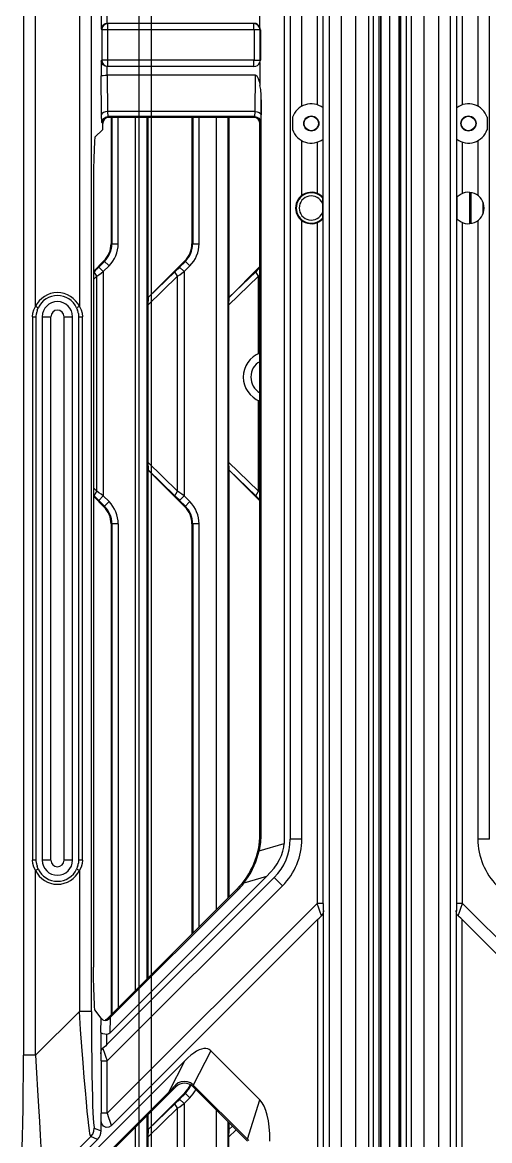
# Model space of a CAD drawing. Header units: millimetres. Extents: x -3132 to 28633, y 682 to 5849.
# Drawn here: x 24500.1 to 24577.4, y 2404.3 to 2589.5 of the extents above; entities that cross this region are included whole.
import ezdxf

# ---------------------------------------------------------------- set-up
doc = ezdxf.new("R2010")
doc.units = ezdxf.units.MM

# ---------------------------------------------------------------- blocks, each defined once
blk = doc.blocks.new('rtjg')
at = {"linetype": 'Continuous'}
for p, q in [((18239.39, 1763.81), (18239.39, 2763.81)), ((18739.39, 1763.81), (18739.39, 2763.81)), ((18240.91, 2500.5), (18240.91, 2027.12)), ((18241.2, 2027.12), (18241.2, 2500.5)), ((18242.08, 2500.91), (18242.08, 2026.71)), ((18736.69, 2026.71), (18736.69, 2500.91)), ((18737.58, 2500.5), (18737.58, 2027.12)), ((18737.87, 2027.12), (18737.87, 2500.5)), ((18245.08, 2030.64), (18245.08, 2496.98)), ((18733.7, 2496.98), (18733.7, 2030.64)), ((18247.41, 2495.64), (18247.41, 2031.98)), ((18731.37, 2031.98), (18731.37, 2495.64)), ((18249.41, 2033.21), (18249.41, 2494.41)), ((18729.37, 2494.41), (18729.37, 2033.21)), ((18678.76, 2431.12), (18678.76, 2096.5)), ((18690.02, 2103.73), (18690.02, 2423.89)), ((18250.41, 2405.97), (18250.41, 2121.65)), ((18728.37, 2121.65), (18728.37, 2405.97)), ((18255.89, 2132.3), (18255.89, 2395.32)), ((18721.89, 2396.04), (18721.89, 2131.58)), ((18722.89, 2395.32), (18722.89, 2132.3)), ((18680.76, 2220.49), (18680.76, 2307.13)), ((18688.02, 2307.13), (18688.02, 2220.49)), ((18251.41, 2253.91), (18251.41, 2273.71)), ((18253.95, 2273.96), (18253.95, 2253.66)), ((18724.83, 2253.66), (18724.83, 2273.96)), ((18727.37, 2273.71), (18727.37, 2253.91)), ((18717.89, 2266.71), (18717.89, 2270.52)), ((18691.65, 2268.91), (18691.65, 2266.42)), ((18692.64, 2267.39), (18692.64, 2268.81)), ((18716.89, 2267.39), (18692.68, 2267.39)), ((18692.72, 2267.34), (18692.68, 2267.39)), ((18716.89, 2267.34), (18692.72, 2267.34)), ((18692.72, 2260.28), (18692.72, 2267.34)), ((18716.89, 2266.35), (18716.89, 2267.39)), ((18691.65, 2266.42), (18691.72, 2266.35)), ((18691.72, 2266.35), (18716.93, 2266.35)), ((18691.72, 2266.35), (18691.72, 2261.27)), ((18716.93, 2266.35), (18716.93, 2261.27)), ((18717.92, 2266.31), (18716.93, 2266.31)), ((18717.92, 2261.31), (18717.92, 2266.31)), ((18717.97, 2266.31), (18717.97, 2261.31)), ((18691.65, 2261.19), (18691.72, 2261.27)), ((18716.93, 2261.27), (18691.72, 2261.27)), ((18716.89, 2260.28), (18716.89, 2261.27)), ((18716.93, 2261.31), (18717.92, 2261.31)), ((18691.65, 2261.19), (18691.65, 2258.7)), ((18716.89, 2260.23), (18692.64, 2260.23)), ((18692.64, 2258.81), (18692.64, 2260.23)), ((18692.72, 2260.28), (18716.89, 2260.28)), ((18717.89, 2260.91), (18717.89, 2257.1)), ((18691.7, 2252.23), (18691.65, 2258.7)), ((18717.14, 2258.81), (18692.64, 2258.81)), ((18692.64, 2258.81), (18692.69, 2252.79)), ((18717.09, 2252.79), (18717.14, 2258.81)), ((18718.1, 2254.72), (18718.08, 2252.23)), ((18718.1, 2133.2), (18718.1, 2254.72)), ((18250.45, 2248.2), (18250.45, 2253.42)), ((18691.75, 2250.95), (18691.7, 2252.23)), ((18717.08, 2252.79), (18692.7, 2252.79)), ((18692.7, 2252.79), (18692.74, 2251.94)), ((18717.04, 2251.94), (18717.08, 2252.79)), ((18728.32, 2253.42), (18728.32, 2248.2)), ((18255.47, 2251.84), (18255.47, 2249.78)), ((18691.89, 2250.81), (18691.75, 2250.95)), ((18691.89, 2249.81), (18691.89, 2250.81)), ((18717.02, 2251.94), (18692.76, 2251.94)), ((18692.76, 2251.94), (18692.89, 2251.81)), ((18716.89, 2251.81), (18692.89, 2251.81)), ((18693.26, 2251.81), (18693.26, 2230.89)), ((18693.4, 2251.81), (18693.4, 2230.89)), ((18694.45, 2230.89), (18694.45, 2251.81)), ((18697.27, 2251.81), (18697.27, 2107.2)), ((18699.26, 2109.19), (18699.26, 2251.81)), ((18699.41, 2222.01), (18699.41, 2251.81)), ((18706.63, 2251.81), (18706.63, 2230.89)), ((18706.77, 2251.81), (18706.77, 2230.89)), ((18707.82, 2230.89), (18707.82, 2251.81)), ((18710.64, 2251.81), (18710.64, 2120.57)), ((18712.63, 2122.56), (18712.63, 2251.81)), ((18712.78, 2222.01), (18712.78, 2251.81)), ((18716.89, 2251.81), (18717.02, 2251.94)), ((18717.82, 2251.16), (18717.82, 2249.87)), ((18718.03, 2250.95), (18717.89, 2250.81)), ((18723.31, 2249.78), (18723.31, 2251.84)), ((18690.6, 2248.52), (18691.89, 2249.81)), ((18717.82, 2249.87), (18717.86, 2249.78)), ((18717.89, 2211.16), (18717.89, 2248.79)), ((18251.41, 2239.22), (18251.41, 2247.71)), ((18253.95, 2247.96), (18253.95, 2238.89)), ((18724.83, 2238.89), (18724.83, 2247.96)), ((18727.37, 2247.71), (18727.37, 2239.22)), ((18690.35, 2241.54), (18690.35, 2111.08)), ((18252.63, 2234.21), (18252.63, 2239.41)), ((18252.78, 2239.35), (18252.78, 2234.25)), ((18250.54, 2234.98), (18250.54, 2238.64)), ((18254.77, 2237.8), (18254.77, 2235.81)), ((18728.24, 2238.63), (18728.24, 2234.99)), ((18251.41, 2121.65), (18251.41, 2234.4)), ((18253.95, 2234.73), (18253.95, 2132.3)), ((18724.83, 2132.3), (18724.83, 2234.73)), ((18727.37, 2234.4), (18727.37, 2121.65)), ((18693.26, 2230.89), (18694.45, 2230.89)), ((18706.63, 2230.89), (18707.82, 2230.89)), ((18692.09, 2228.06), (18690.35, 2226.32)), ((18692.19, 2227.97), (18691.24, 2227.02)), ((18692.93, 2227.22), (18692.09, 2228.06)), ((18705.46, 2228.06), (18699.41, 2222.01)), ((18705.56, 2227.97), (18704.61, 2227.02)), ((18706.3, 2227.22), (18705.46, 2228.06)), ((18690.91, 2225.5), (18690.45, 2226.25)), ((18691.24, 2227.02), (18691.98, 2226.27)), ((18691.98, 2226.27), (18692.93, 2227.22)), ((18691.98, 2226.27), (18691.98, 2189.13)), ((18703.82, 2226.25), (18699.39, 2221.97)), ((18704.28, 2225.5), (18703.82, 2226.25)), ((18704.61, 2227.02), (18705.35, 2226.27)), ((18705.35, 2226.27), (18706.3, 2227.22)), ((18705.35, 2226.27), (18705.35, 2189.13)), ((18717.19, 2226.25), (18712.76, 2221.97)), ((18717.89, 2227.12), (18712.78, 2222.01)), ((18717.65, 2225.5), (18717.19, 2226.25)), ((18690.35, 2224.96), (18690.91, 2225.5)), ((18690.91, 2189.9), (18690.91, 2225.5)), ((18699.32, 2220.71), (18704.28, 2225.5)), ((18704.28, 2189.9), (18704.28, 2225.5)), ((18712.69, 2220.71), (18717.65, 2225.5)), ((18717.65, 2225.5), (18717.89, 2225.67)), ((18717.65, 2212.69), (18717.65, 2225.5)), ((18680.49, 2219.95), (18680.76, 2220.49)), ((18681.21, 2220.28), (18680.76, 2220.49)), ((18688.02, 2220.49), (18687.57, 2220.28)), ((18688.02, 2220.49), (18688.29, 2219.95)), ((18699.39, 2221.97), (18699.32, 2220.71)), ((18699.32, 2220.71), (18699.32, 2194.7)), ((18699.41, 2222), (18699.39, 2221.97)), ((18712.76, 2221.97), (18712.69, 2220.71)), ((18712.69, 2220.71), (18712.69, 2194.7)), ((18712.78, 2222), (18712.76, 2221.97)), ((18680.27, 2218.81), (18680.32, 2219.38)), ((18680.27, 2218.81), (18680.89, 2218.81)), ((18680.27, 2218.81), (18680.27, 2128.81)), ((18680.32, 2219.38), (18680.49, 2219.95)), ((18680.89, 2218.81), (18680.93, 2219.33)), ((18680.89, 2128.81), (18680.89, 2218.81)), ((18681.06, 2219.88), (18681.21, 2220.28)), ((18681.89, 2218.81), (18683.3, 2218.81)), ((18681.89, 2218.81), (18681.89, 2128.81)), ((18683.3, 2128.81), (18683.3, 2218.81)), ((18685.47, 2218.81), (18686.89, 2218.81)), ((18685.47, 2218.81), (18685.47, 2128.81)), ((18686.89, 2128.81), (18686.89, 2218.81)), ((18687.57, 2220.28), (18687.72, 2219.87)), ((18687.85, 2219.33), (18687.89, 2218.81)), ((18687.89, 2218.81), (18688.51, 2218.81)), ((18687.89, 2218.81), (18687.89, 2128.81)), ((18688.29, 2219.95), (18688.46, 2219.38)), ((18688.46, 2219.38), (18688.51, 2218.81)), ((18688.51, 2128.81), (18688.51, 2218.81)), ((18717.86, 2210.17), (18717.82, 2210.11)), ((18717.82, 2210.11), (18717.82, 2207.51)), ((18717.86, 2207.45), (18717.82, 2207.51)), ((18717.89, 2133.2), (18717.89, 2206.46)), ((18717.65, 2189.9), (18717.65, 2204.93)), ((18704.28, 2189.9), (18699.32, 2194.7)), ((18699.32, 2194.7), (18699.39, 2193.43)), ((18717.65, 2189.9), (18712.69, 2194.7)), ((18712.69, 2194.7), (18712.76, 2193.43)), ((18699.4, 2193.43), (18703.82, 2189.16)), ((18699.41, 2193.41), (18705.46, 2187.34)), ((18699.41, 2109.33), (18699.41, 2193.41)), ((18712.77, 2193.43), (18717.19, 2189.16)), ((18712.78, 2193.41), (18717.89, 2188.29)), ((18712.78, 2122.7), (18712.78, 2193.41)), ((18690.91, 2189.9), (18690.35, 2190.45)), ((18690.35, 2189.08), (18692.09, 2187.34)), ((18690.45, 2189.16), (18690.91, 2189.9)), ((18691.98, 2189.13), (18691.24, 2188.39)), ((18692.93, 2188.18), (18691.98, 2189.13)), ((18703.82, 2189.16), (18704.28, 2189.9)), ((18705.35, 2189.13), (18704.61, 2188.39)), ((18706.3, 2188.18), (18705.35, 2189.13)), ((18717.19, 2189.16), (18717.65, 2189.9)), ((18717.89, 2189.74), (18717.65, 2189.9)), ((18691.24, 2188.39), (18692.19, 2187.44)), ((18692.09, 2187.34), (18692.93, 2188.18)), ((18704.61, 2188.39), (18705.56, 2187.44)), ((18705.46, 2187.34), (18706.3, 2188.18)), ((18694.45, 2184.51), (18693.26, 2184.51)), ((18693.26, 2184.51), (18693.26, 2103.19)), ((18693.4, 2184.51), (18693.4, 2103.33)), ((18694.45, 2184.51), (18694.45, 2104.38)), ((18707.82, 2184.51), (18706.63, 2184.51)), ((18706.63, 2184.51), (18706.63, 2116.56)), ((18706.77, 2184.51), (18706.77, 2116.7)), ((18707.82, 2117.75), (18707.82, 2184.51)), ((18255.89, 2132.3), (18253.95, 2132.3)), ((18717.79, 2130.38), (18721.89, 2131.58)), ((18718.1, 2133.2), (18717.89, 2133.2)), ((18724.83, 2132.3), (18722.89, 2132.3)), ((18680.89, 2128.81), (18680.27, 2128.81)), ((18680.32, 2128.24), (18680.27, 2128.81)), ((18680.49, 2127.67), (18680.32, 2128.24)), ((18680.93, 2128.29), (18680.89, 2128.81)), ((18683.3, 2128.81), (18681.89, 2128.81)), ((18686.89, 2128.81), (18685.47, 2128.81)), ((18687.89, 2128.81), (18687.85, 2128.29)), ((18688.51, 2128.81), (18687.89, 2128.81)), ((18688.46, 2128.23), (18688.29, 2127.67)), ((18688.51, 2128.81), (18688.46, 2128.23)), ((18680.76, 2127.13), (18680.49, 2127.67)), ((18680.76, 2127.13), (18681.21, 2127.34)), ((18680.76, 2096.5), (18680.76, 2127.13)), ((18681.21, 2127.34), (18681.05, 2127.75)), ((18687.72, 2127.74), (18687.57, 2127.34)), ((18687.57, 2127.34), (18688.02, 2127.13)), ((18688.29, 2127.67), (18688.02, 2127.13)), ((18688.02, 2127.13), (18688.02, 2103.76)), ((18718.99, 2126.09), (18693.08, 2100.18)), ((18718.99, 2126.09), (18715.24, 2124.99)), ((18692.57, 2098.26), (18720.25, 2125.94)), ((18721.62, 2124.57), (18692.62, 2095.57)), ((18720.25, 2125.94), (18721.62, 2124.57)), ((18692.68, 2102.61), (18714.08, 2124.01)), ((18693.14, 2102.76), (18714.23, 2123.85)), ((18714.08, 2124.01), (18714.23, 2123.85)), ((18250.36, 2120.35), (18250.36, 2120.48)), ((18250.36, 2120.35), (18250.36, 2120.48)), ((18250.36, 2120.48), (18250.36, 2034.83)), ((18251.41, 2121.65), (18250.41, 2121.65)), ((18250.92, 2120.22), (18251.14, 2120.87)), ((18251.14, 2120.87), (18251.41, 2121.65)), ((18251.41, 2121.65), (18286.15, 2086.9)), ((18692.62, 2086.9), (18727.37, 2121.65)), ((18728.37, 2121.65), (18727.37, 2121.65)), ((18727.64, 2120.86), (18727.37, 2121.65)), ((18728.42, 2034.83), (18728.42, 2120.48)), ((18728.42, 2120.35), (18728.42, 2120.48)), ((18728.42, 2120.35), (18728.42, 2120.48)), ((18250.39, 2120.38), (18250.37, 2120.27)), ((18285.5, 2084.82), (18251.35, 2118.96)), ((18251.35, 2034.29), (18251.35, 2118.96)), ((18727.42, 2118.96), (18693.28, 2084.82)), ((18727.42, 2118.96), (18727.42, 2034.29)), ((18728.1, 2119.57), (18728.3, 2119.84)), ((18691.63, 2102.62), (18690.6, 2104.03)), ((18680.76, 2096.5), (18688.02, 2103.76)), ((18690.02, 2103.76), (18688.02, 2103.76)), ((18691.58, 2100.25), (18691.63, 2102.62)), ((18691.77, 2102.48), (18691.92, 2102.37)), ((18692.32, 2102.26), (18692.64, 2102.33)), ((18692.68, 2102.61), (18692.88, 2102.49)), ((18693.14, 2102.76), (18693.08, 2100.18)), ((18691.58, 2100.25), (18691.58, 2096.75)), ((18692.57, 2098.26), (18692.57, 2099.94)), ((18680.76, 2096.5), (18678.76, 2096.5)), ((18691.58, 2096.75), (18691.58, 2096.88)), ((18691.58, 2096.87), (18691.58, 2096.75)), ((18709.75, 2097.25), (18706.87, 2091.54)), ((18709.75, 2097.25), (18717.9, 2089.1)), ((18620.39, 2010.52), (18705.46, 2095.59)), ((18691.63, 2095.57), (18692.62, 2095.57)), ((18691.63, 2095.57), (18691.63, 2086.9)), ((18692.36, 2096.36), (18692.62, 2095.57)), ((18692.62, 2086.9), (18692.62, 2095.57)), ((18702.9, 2090.5), (18705.46, 2095.59)), ((18622.74, 2010.34), (18703.24, 2090.84)), ((18703.99, 2091.29), (18622.97, 2010.27)), ((18703.99, 2091.29), (18703.99, 2091.6)), ((18706.82, 2091.59), (18706.82, 2091.29)), ((18715.84, 2082.27), (18706.82, 2091.29)), ((18706.87, 2091.54), (18715.83, 2082.58)), ((18705.46, 2090.28), (18699.41, 2084.22)), ((18705.56, 2090.18), (18704.61, 2089.23)), ((18704.61, 2089.23), (18705.35, 2088.49)), ((18705.35, 2088.49), (18706.3, 2089.44)), ((18706.3, 2089.44), (18705.46, 2090.28)), ((18715.83, 2082.58), (18717.9, 2089.1)), ((18699.32, 2082.92), (18704.28, 2087.71)), ((18703.82, 2088.46), (18699.39, 2084.19)), ((18704.28, 2087.71), (18703.82, 2088.46)), ((18704.28, 2052.12), (18704.28, 2087.71)), ((18705.35, 2088.49), (18705.35, 2051.34)), ((18710.64, 2087.47), (18710.64, 2018.72)), ((18691.61, 2083.98), (18691.61, 2085.62)), ((18692.62, 2086.9), (18691.63, 2086.9)), ((18699.26, 2019.79), (18699.26, 2086.56)), ((18699.41, 2084.22), (18699.41, 2086.71)), ((18712.63, 2019.79), (18712.63, 2085.48)), ((18712.78, 2084.22), (18712.78, 2085.33)), ((18690.48, 2084.45), (18690.49, 2084.44)), ((18690.49, 2084.44), (18691.61, 2083.98)), ((18697.27, 2084.57), (18697.27, 2018.72)), ((18699.39, 2084.19), (18699.32, 2082.92)), ((18699.41, 2084.22), (18699.39, 2084.19)), ((18712.76, 2084.19), (18712.69, 2082.92)), ((18712.69, 2082.92), (18713.96, 2084.15)), ((18713.36, 2084.76), (18712.76, 2084.19)), ((18712.78, 2084.22), (18712.76, 2084.19)), ((18691.03, 2082.57), (18574.07, 1965.61)), ((18681.7, 2074.82), (18689.91, 2083.03)), ((18691.03, 2082.57), (18689.91, 2083.03)), ((18699.32, 2082.92), (18699.32, 2056.91)), ((18712.69, 2082.92), (18712.69, 2056.91))]:
    blk.add_line(p, q, dxfattribs=at)
for points in [[(18692.68, 2267.39), (18692.29, 2267.31), (18691.97, 2267.11), (18691.74, 2266.8), (18691.65, 2266.42)], [(18692.72, 2267.34), (18692.34, 2267.27), (18692.02, 2267.05), (18691.8, 2266.73), (18691.72, 2266.35)], [(18691.72, 2261.27), (18691.8, 2260.89), (18692.02, 2260.57), (18692.34, 2260.35), (18692.72, 2260.28)], [(18692.64, 2260.24), (18692.29, 2260.31), (18691.97, 2260.51), (18691.74, 2260.81), (18691.65, 2261.19)], [(18691.65, 2258.7), (18691.73, 2258.74), (18691.95, 2258.78), (18692.27, 2258.8), (18692.64, 2258.81)], [(18717.14, 2258.81), (18717.22, 2258.79), (18717.29, 2258.75), (18717.36, 2258.68), (18717.43, 2258.59), (18717.49, 2258.49), (18717.55, 2258.37), (18717.6, 2258.24), (18717.66, 2258.09), (18717.71, 2257.93), (18717.76, 2257.75), (18717.8, 2257.55), (18717.85, 2257.33), (18717.89, 2257.1)], [(18692.7, 2252.79), (18692.35, 2252.75), (18692.02, 2252.63), (18691.79, 2252.45), (18691.7, 2252.23)], [(18717.09, 2252.79), (18717.46, 2252.74), (18717.77, 2252.62), (18717.99, 2252.45), (18718.08, 2252.23)], [(18691.75, 2250.95), (18691.83, 2251.33), (18692.05, 2251.65), (18692.37, 2251.86), (18692.74, 2251.94)], [(18717.04, 2251.94), (18717.4, 2251.87), (18717.72, 2251.66), (18717.94, 2251.34), (18718.03, 2250.95)], [(18690.52, 2247.77), (18690.45, 2246.52), (18690.39, 2245), (18690.36, 2243.26), (18690.35, 2241.54)], [(18691.24, 2227.02), (18690.97, 2226.75), (18690.71, 2226.49), (18690.45, 2226.25)], [(18690.91, 2225.5), (18691.26, 2225.75), (18691.62, 2226.01), (18691.98, 2226.27)], [(18704.61, 2227.02), (18704.34, 2226.75), (18704.08, 2226.49), (18703.82, 2226.25)], [(18704.28, 2225.5), (18704.63, 2225.75), (18704.99, 2226.01), (18705.35, 2226.27)], [(18717.89, 2226.93), (18717.71, 2226.75), (18717.45, 2226.49), (18717.19, 2226.25)], [(18699.4, 2193.4), (18699.4, 2193.41), (18699.4, 2193.42), (18699.4, 2193.43)], [(18712.77, 2193.4), (18712.77, 2193.41), (18712.77, 2193.42), (18712.77, 2193.43)], [(18690.45, 2189.16), (18690.71, 2188.91), (18690.97, 2188.65), (18691.24, 2188.39)], [(18691.98, 2189.13), (18691.62, 2189.4), (18691.26, 2189.65), (18690.91, 2189.9)], [(18703.82, 2189.16), (18704.08, 2188.91), (18704.34, 2188.65), (18704.61, 2188.39)], [(18705.35, 2189.13), (18704.99, 2189.4), (18704.63, 2189.65), (18704.28, 2189.9)], [(18717.19, 2189.16), (18717.45, 2188.91), (18717.71, 2188.65), (18717.89, 2188.47)], [(18715.24, 2124.99), (18716.4, 2126.72), (18717.24, 2128.54), (18717.79, 2130.38)], [(18250.41, 2121.65), (18250.4, 2121.12), (18250.4, 2120.68), (18250.39, 2120.38)], [(18728.1, 2119.57), (18728.02, 2119.78), (18727.86, 2120.21), (18727.64, 2120.86)], [(18728.37, 2121.65), (18728.37, 2121.12), (18728.38, 2120.68), (18728.39, 2120.38), (18728.4, 2120.27)], [(18250.47, 2119.83), (18250.39, 2120.1), (18250.36, 2120.35)], [(18250.67, 2119.57), (18250.49, 2119.8), (18250.47, 2119.83)], [(18250.67, 2119.57), (18250.76, 2119.77), (18250.92, 2120.22)], [(18251.35, 2118.96), (18251.11, 2119.2), (18250.88, 2119.4), (18250.67, 2119.57)], [(18727.42, 2118.96), (18727.67, 2119.2), (18727.9, 2119.4), (18728.1, 2119.57)], [(18728.3, 2119.84), (18728.39, 2120.12), (18728.42, 2120.35)], [(18690.51, 2104.9), (18690.44, 2106.18), (18690.39, 2107.64), (18690.36, 2109.32), (18690.35, 2111.08)], [(18690.6, 2104.03), (18690.57, 2104.15), (18690.54, 2104.44), (18690.51, 2104.9)], [(18689.91, 2083.03), (18689.85, 2083.16), (18689.77, 2083.5), (18689.68, 2084.06), (18689.58, 2084.85), (18689.46, 2085.89), (18689.33, 2087.19), (18689.18, 2088.78), (18689.01, 2090.65), (18688.83, 2092.81), (18688.63, 2095.25), (18688.43, 2097.93), (18688.22, 2100.78), (18688.02, 2103.76)], [(18690.02, 2103.73), (18690.02, 2100.91), (18690.04, 2098.19), (18690.06, 2095.66), (18690.09, 2093.36), (18690.13, 2091.34), (18690.17, 2089.62), (18690.21, 2088.19), (18690.26, 2087.02), (18690.3, 2086.09), (18690.35, 2085.38), (18690.39, 2084.88), (18690.44, 2084.58), (18690.48, 2084.45)], [(18691.63, 2102.62), (18691.65, 2102.6), (18691.7, 2102.56), (18691.77, 2102.48)], [(18691.92, 2102.37), (18692.02, 2102.32), (18692.32, 2102.26)], [(18692.64, 2102.33), (18692.72, 2102.37), (18692.8, 2102.43), (18692.88, 2102.49)], [(18692.57, 2099.94), (18692.21, 2099.97), (18691.89, 2100.04), (18691.67, 2100.13), (18691.58, 2100.25)], [(18693.08, 2100.18), (18692.92, 2100.05), (18692.75, 2099.97), (18692.57, 2099.94)], [(18692.57, 2098.26), (18692.33, 2098.02), (18692.1, 2097.82), (18691.89, 2097.65)], [(18678.29, 2076.24), (18678.33, 2076.45), (18678.38, 2076.89), (18678.44, 2077.55), (18678.49, 2078.48), (18678.54, 2079.68), (18678.58, 2081.2), (18678.63, 2083.05), (18678.67, 2085.23), (18678.71, 2087.73), (18678.74, 2090.51), (18678.75, 2093.47), (18678.76, 2096.5)], [(18680.76, 2096.5), (18680.95, 2093.59), (18681.12, 2090.74), (18681.28, 2088.03), (18681.41, 2085.51), (18681.53, 2083.25), (18681.62, 2081.27), (18681.68, 2079.58), (18681.73, 2078.17), (18681.76, 2077.02), (18681.76, 2076.13), (18681.76, 2075.47), (18681.73, 2075.04), (18681.7, 2074.82)], [(18691.58, 2096.88), (18691.61, 2097.13), (18691.69, 2097.39)], [(18691.63, 2095.57), (18691.63, 2096.11), (18691.62, 2096.55), (18691.61, 2096.84), (18691.6, 2096.96)], [(18691.69, 2097.39), (18691.71, 2097.43), (18691.89, 2097.65)], [(18691.89, 2097.65), (18691.98, 2097.45), (18692.14, 2097.01), (18692.36, 2096.36)], [(18709.75, 2097.25), (18709.51, 2097.43), (18709.25, 2097.55), (18708.95, 2097.61), (18708.61, 2097.6), (18708.23, 2097.52), (18707.83, 2097.37), (18707.4, 2097.15), (18706.95, 2096.86), (18706.48, 2096.51), (18705.98, 2096.08), (18705.46, 2095.59)], [(18703.99, 2091.6), (18703.61, 2091.22), (18703.24, 2090.84)], [(18705.41, 2092.18), (18704.87, 2092.11), (18704.39, 2091.91), (18703.99, 2091.6)], [(18706.82, 2091.59), (18706.41, 2091.91), (18705.92, 2092.11), (18705.41, 2092.18)], [(18704.61, 2089.23), (18704.34, 2088.96), (18704.08, 2088.71), (18703.82, 2088.46)], [(18704.28, 2087.71), (18704.63, 2087.96), (18704.99, 2088.22), (18705.35, 2088.49)], [(18691.61, 2085.62), (18691.62, 2085.8), (18691.62, 2086.01), (18691.63, 2086.27), (18691.63, 2086.57), (18691.63, 2086.9)], [(18693.28, 2084.82), (18692.89, 2084.59), (18692.43, 2084.55), (18692.01, 2084.75), (18691.72, 2085.13), (18691.61, 2085.63)], [(18692.62, 2086.9), (18692.86, 2086.2), (18693.06, 2085.57), (18693.2, 2085.09), (18693.28, 2084.82)], [(18689.91, 2083.03), (18690.22, 2083.44), (18690.42, 2083.92), (18690.49, 2084.44)]]:
    blk.add_lwpolyline(points, dxfattribs=at)
for centre, radius in [((18252.39, 2250.81), 1.25), ((18252.39, 2250.81), 1.2), ((18726.39, 2250.81), 1.25), ((18726.39, 2250.81), 1.2)]:
    blk.add_circle(centre, radius, dxfattribs=at)
for centre, radius, start, end in [((18716.89, 2266.31), 1.08, 21.7738, 90), ((18716.89, 2266.31), 1.03, 0, 90), ((18716.89, 2261.31), 1.08, 270, 338.2262), ((18252.39, 2250.81), 3.25, 18.4262, 126.5591), ((18726.39, 2250.81), 3.25, 53.4409, 161.5738), ((18252.39, 2250.81), 3.25, 233.4409, 341.5738), ((18726.39, 2250.81), 3.25, 198.4262, 306.5591), ((18252.39, 2236.81), 2.6, 224.7039, 135.2961), ((18726.39, 2236.81), 2.6, 44.7039, 315.2961), ((18726.39, 2236.81), 2.5, 42.1794, 317.8206), ((18726.39, 2236.81), 2, 22.1314, 337.8687), ((18689.26, 2230.89), 4, 314.9993, 360), ((18689.26, 2230.89), 4.13, 315, 0), ((18689.26, 2230.89), 5.19, 315, 360), ((18702.63, 2230.89), 4, 314.9993, 360), ((18702.63, 2230.89), 4.13, 315, 0), ((18702.63, 2230.89), 5.19, 315, 360), ((18684.39, 2218.81), 4, 24.7657, 155.2343), ((18684.39, 2218.81), 3.5, 24.7657, 155.2343), ((18684.39, 2218.81), 2.5, 0, 180), ((18684.39, 2218.81), 3.5, 162.1825, 171.465), ((18684.39, 2218.81), 1.09, 0, 180), ((18684.39, 2218.81), 3.5, 8.5024, 17.695), ((18719.39, 2208.81), 4.25, 110.8833, 249.1187), ((18719.39, 2208.81), 3, 119.714, 239.8218), ((18689.26, 2184.51), 4, 0, 45.0007), ((18689.26, 2184.51), 4.13, 0, 45), ((18689.26, 2184.51), 5.19, 0, 45), ((18702.63, 2184.51), 4, 0, 45.0007), ((18702.63, 2184.51), 4.13, 0, 45), ((18702.63, 2184.51), 5.19, 0, 45), ((18264.89, 2132.3), 10.94, 180, 225), ((18704.89, 2133.2), 13, 315, 0), ((18713.89, 2132.3), 9, 315, 0), ((18713.89, 2132.3), 10.94, 315, 0), ((18684.39, 2128.81), 3.5, 188.5024, 197.695), ((18684.39, 2128.81), 2.5, 180, 0), ((18684.39, 2128.81), 1.09, 180, 0), ((18684.39, 2128.81), 3.5, 342.1825, 351.465), ((18684.39, 2128.81), 4, 204.7657, 335.2343), ((18684.39, 2128.81), 3.5, 204.7657, 335.2343), ((18702.63, 2093.11), 4, 314.9993, 338.1203), ((18702.63, 2093.11), 4.13, 315, 337.7316), ((18702.63, 2093.11), 5.19, 315, 333.9862)]:
    blk.add_arc(centre, radius, start, end, dxfattribs=at)
for centre, major_axis, ratio, start_param, end_param in [((18716.91, 2266.31), (1.06, 0), 0.999848, 0, 0.386555), ((18716.91, 2261.31), (1.06, 0), 0.999848, -0.386555, 0), ((18717.09, 2252.19), (0.49, 5.38), 0.165033, -1.066596, -0.406055), ((18692.89, 2250.81), (0.705, -0.705), 0.998783, 2.356803, 3.926382), ((18716.89, 2250.81), (0.705, 0.705), 0.998783, 5.498396, 7.067974), ((18690.6, 2240.03), (0.01, 8.49), 0.024678, 0.024703, 0.423129), ((18717.85, 2248.79), (0, 0.996), 0.034921, -1.570796, -0.087266), ((18717.85, 2211.16), (0, 0.996), 0.034921, -3.089233, -1.570796), ((18717.85, 2206.46), (0, 0.996), 0.034921, -1.570796, -0.05236), ((18705.12, 2133.2), (12.99, 0), 0.999848, -0.219114, 0), ((18701.76, 2126.86), (19.96, 5.85), 0.432615, -0.669232, -0.126038), ((18705.2, 2132.88), (-9.03, 9.03), 0.99939, -3.141593, -3.022282), ((18692.12, 2103.17), (0.683, -0.41), 0.999353, -0.770402, -0.244737), ((18692.62, 2102.17), (1.02, 1.06), 0.029169, 1.001635, 1.283477), ((18705.41, 2089.88), (0, -2), 0.998783, 2.356803, 3.926382), ((18709.46, 2065.88), (7.55, 23.77), 0.280674, -0.723541, -0.14431), ((18689.61, 2083.98), (1.85, -0.77), 0.999286, -0.392447, 0.392447), ((18715.11, 2083.66), (-5.56, 5.62), 0.032515, -4.551027, -4.510551)]:
    blk.add_ellipse(centre, major_axis=major_axis, ratio=ratio, start_param=start_param, end_param=end_param, dxfattribs=at)
blk = doc.blocks.new('*U107')
blk.add_blockref('rtjg', (-18489.39, -2267.31))
blk = doc.blocks.new('*U108')
at = {"color": 0, "linetype": 'ByBlock', "lineweight": -2, "transparency": 16777216}
for p in [(1000, 0), (1500, 0)]:
    blk.add_blockref('*U107', p, dxfattribs=at)
blk = doc.blocks.new('hfnv')
at = {"color": 114, "linetype": 'Continuous', "true_color": 0x139b48}
for p, q in [((20292.48, 7504.59), (20292.48, 6507.59)), ((20294.48, 7504.59), (20294.48, 6507.59)), ((20749.48, 6507.59), (20749.48, 7504.59)), ((20751.48, 7504.59), (20751.48, 6507.59)), ((20789.48, 7504.59), (20789.48, 6507.59)), ((20787.48, 6610.7), (20787.48, 7401.47))]:
    blk.add_line(p, q, dxfattribs=at)
blk = doc.blocks.new('*U116')
blk.add_blockref('hfnv', (-20547.98, -7013.09))
blk = doc.blocks.new('*U117')
at = {"color": 0, "linetype": 'ByBlock', "lineweight": -2, "transparency": 16777216}
for p in [(1000, 0), (1500, 0)]:
    blk.add_blockref('*U116', p, dxfattribs=at)

msp = doc.modelspace()

# ---------------------------------------------------------------- block references
for name, p in [('*U117', (23317.901, 2592.128)), ('*U108', (23310.901, 2589.228))]:
    msp.add_blockref(name, p)

doc.saveas('drawing.dxf')
